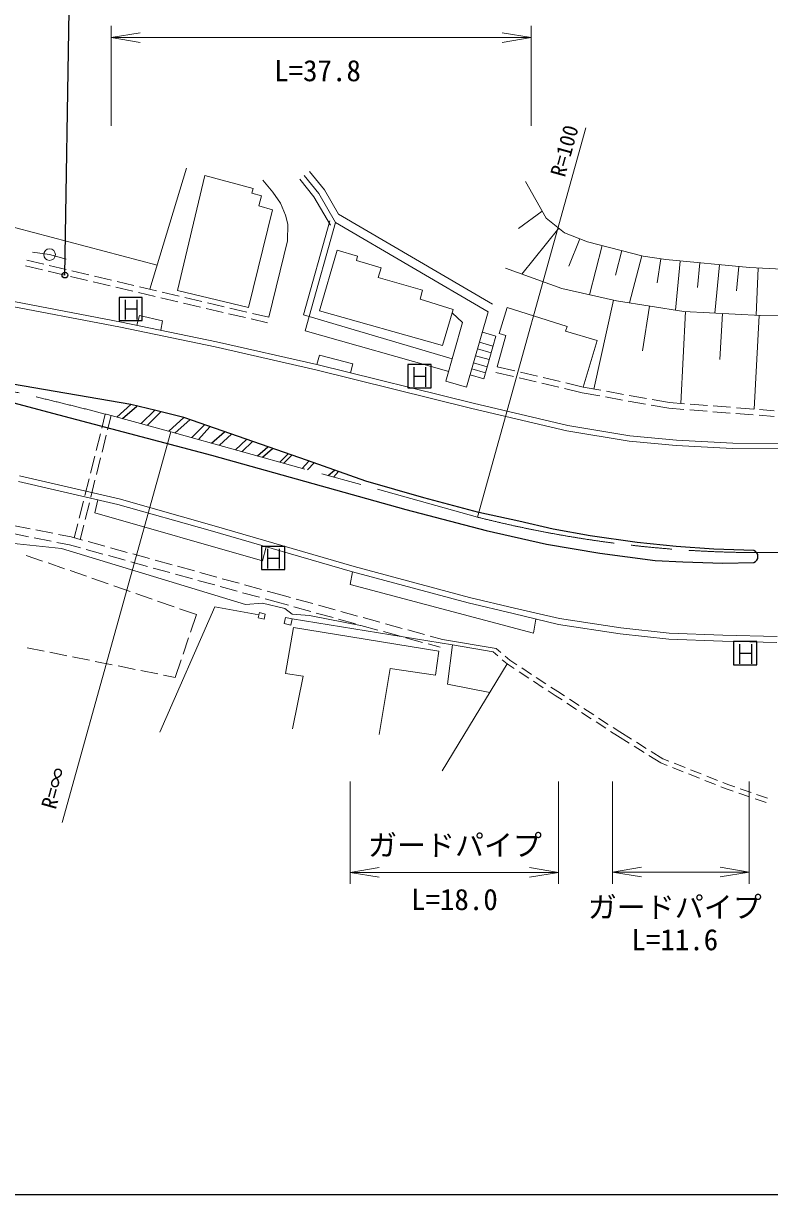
# Model space of a CAD drawing. Units: millimetres, scale not verified. Extents: x 40000 to 680000, y 20000 to 380000.
# Drawn here: x 177252 to 241597, y 205000 to 306019 of the extents above; entities that cross this region are included whole.
import ezdxf
from ezdxf.enums import TextEntityAlignment as Align

# ---------------------------------------------------------------- set-up
doc = ezdxf.new("R2010")
doc.units = ezdxf.units.MM
doc.header["$LTSCALE"] = 1000
doc.linetypes.add('CHAIN', pattern=[18.5, 12, -1.5, 3.5, -1.5])
for name, color, linetype, lineweight in [('M-BMK', 2, 'CHAIN', 13), ('M-STR-HTXT', 7, 'Continuous', 13), ('M-STR-STRC', 7, 'Continuous', 25), ('M-TTL-BAND', 7, 'Continuous', 25), ('M-WORK', 1, 'Continuous', 13)]:
    doc.layers.add(name, color=color, linetype=linetype, lineweight=lineweight)
doc.styles.add('ＭＳ ゴシック', font='')
doc.styles.get('ＭＳ ゴシック').set_extended_font_data('MS Gothic')

# ---------------------------------------------------------------- blocks, each defined once
blk = doc.blocks.new('open_arrow')
at = {"color": 0, "linetype": 'Continuous', "lineweight": -2}
blk.add_lwpolyline([(7.5, 1.25), (0, 0), (7.5, -1.25)], dxfattribs=at)

msp = doc.modelspace()

# ---------------------------------------------------------------- linework, layer by layer
at = {"layer": 'M-BMK'}
msp.add_line((189969, 270796), (216404, 263434), dxfattribs=at)
for centre, radius, start, end in [((108951, -18057), 300000, 74.33211, 79.65637), ((240967, 360371), 100000, 255.78099, 299.03646)]:
    msp.add_arc(centre, radius, start, end, dxfattribs=at)
at = {"layer": 'M-STR-HTXT'}
for p, q in [((184819, 297199), (184819, 305798)), ((221025, 297199), (221025, 305798)), ((184819, 304798), (221025, 304798)), ((216404, 263434), (225758, 297021)), ((189969, 270796), (180579, 237080)), ((205419, 240627), (205419, 231790)), ((223391, 240627), (223391, 231790)), ((228064, 240627), (228064, 231812)), ((239823, 240627), (239823, 231812)), ((205419, 232790), (223391, 232790)), ((228064, 232812), (239823, 232812))]:
    msp.add_line(p, q, dxfattribs=at)
at = {"layer": 'M-STR-STRC'}
for p, q in [((180830, 284311), (181202, 307146)), ((187501, 282391), (185501, 282391)), ((185501, 282391), (185501, 280391)), ((186042, 280476), (186042, 282176)), ((187033, 282187), (187033, 280482)), ((187501, 280391), (187501, 282391)), ((186042, 281391), (187033, 281391)), ((185501, 280391), (187501, 280391)), ((212404, 276587), (210404, 276587)), ((210404, 276587), (210404, 274587)), ((210944, 274671), (210944, 276371)), ((211936, 276382), (211936, 274677)), ((212404, 274587), (212404, 276587)), ((168283, 275459), (180309, 272265)), ((186513, 273144), (176298, 274891)), ((210944, 275587), (211936, 275587)), ((210404, 274587), (212404, 274587)), ((185312, 272062), (186513, 273144)), ((185796, 271934), (187034, 273019)), ((188670, 272628), (186513, 273144)), ((180309, 272265), (193479, 268782)), ((187399, 271505), (188570, 272652)), ((187960, 271352), (189113, 272516)), ((191086, 272018), (188670, 272628)), ((189788, 270847), (191086, 272018)), ((191616, 271834), (190336, 270694)), ((201746, 268312), (191086, 272018)), ((191780, 270292), (192868, 271399)), ((193338, 271235), (192340, 270136)), ((193485, 269817), (194590, 270800)), ((194163, 269628), (195210, 270585)), ((195531, 269247), (196493, 270139)), ((196109, 269086), (197004, 269961)), ((193479, 268782), (210225, 264102)), ((197429, 268719), (198339, 269497)), ((197881, 268593), (198734, 269360)), ((199368, 268179), (200073, 268894)), ((199717, 268081), (200400, 268780)), ((199358, 268181), (199368, 268179)), ((201304, 267640), (201874, 268267)), ((206789, 266530), (201746, 268312)), ((201762, 267512), (202318, 268111)), ((203545, 267015), (204086, 267485)), ((203995, 266890), (204413, 267370)), ((211785, 265099), (206789, 266530)), ((216515, 263833), (211785, 265099)), ((210225, 264102), (217156, 262273)), ((219978, 263098), (216515, 263833)), ((222933, 262394), (219978, 263098)), ((217156, 262273), (222363, 261112)), ((226123, 261831), (222933, 262394)), ((230188, 261237), (226123, 261831)), ((199782, 260905), (197782, 260905)), ((197782, 260905), (197782, 258905)), ((198323, 258990), (198323, 260689)), ((199314, 260700), (199314, 258995)), ((199782, 258905), (199782, 260905)), ((222363, 261112), (226971, 260338)), ((233535, 260893), (230188, 261237)), ((236787, 260659), (233535, 260893)), ((240243, 260565), (236787, 260659)), ((198323, 259905), (199314, 259905)), ((226971, 260338), (231721, 259705)), ((231721, 259705), (234129, 259564)), ((197782, 258905), (199782, 258905)), ((234129, 259564), (237569, 259455)), ((237569, 259455), (240243, 259517)), ((240493, 252694), (238493, 252694)), ((238493, 252694), (238493, 250694)), ((240493, 250694), (240493, 252694)), ((239034, 250779), (239034, 252478)), ((239034, 251694), (240025, 251694)), ((240025, 252489), (240025, 250784)), ((238493, 250694), (240493, 250694))]:
    msp.add_line(p, q, dxfattribs=at)
msp.add_circle((180830, 284311), 250, dxfattribs=at)
msp.add_arc((240032, 260041), 565, 291.9299, 68.0701, dxfattribs=at)
at = {"layer": 'M-TTL-BAND'}
msp.add_line((40000, 205000), (579000, 205000), dxfattribs=at)
at = {"layer": 'M-WORK'}
for p, q in [((188148, 283100), (191314, 293547)), ((203210, 291663), (201922, 293256)), ((192901, 292895), (190544, 282985)), ((197064, 291786), (192901, 292895)), ((198747, 291455), (197903, 292487)), ((201077, 292579), (202304, 291061)), ((202717, 291345), (201466, 292893)), ((220551, 292375), (222345, 289232)), ((164946, 291453), (188779, 285181)), ((196960, 291379), (197064, 291786)), ((197794, 291140), (196960, 291379)), ((197554, 290295), (197794, 291140)), ((199427, 290517), (198747, 291455)), ((202304, 291061), (203723, 288609)), ((204156, 288859), (202717, 291345)), ((204418, 289574), (203210, 291663)), ((196666, 281508), (198743, 289941)), ((198743, 289941), (197554, 290295)), ((199850, 289485), (199427, 290517)), ((200061, 288711), (199850, 289485)), ((203674, 288993), (201418, 280886)), ((217712, 281790), (204418, 289574)), ((222000, 289837), (219955, 288316)), ((222345, 289232), (223917, 287965)), ((200037, 287257), (200061, 288711)), ((204156, 288859), (201900, 280752)), ((217333, 281143), (204156, 288859)), ((223421, 288365), (220223, 284398)), ((223917, 287965), (225887, 287191)), ((198425, 280678), (200037, 287257)), ((225221, 287453), (224289, 285082)), ((225887, 287191), (230695, 285948)), ((179508, 286078), (178024, 286300)), ((179508, 286078), (180952, 285674)), ((202774, 281234), (204306, 286473)), ((204306, 286473), (206057, 285941)), ((206057, 285941), (205963, 285566)), ((227168, 286860), (226069, 282611)), ((228867, 286421), (228318, 284296)), ((230567, 285981), (229516, 281914)), ((230695, 285948), (232665, 285643)), ((161369, 284926), (185704, 280262)), ((177429, 285112), (178889, 284768)), ((177540, 285600), (179000, 285256)), ((179486, 285141), (180946, 284797)), ((205963, 285566), (208090, 284940)), ((208090, 284940), (207855, 284112)), ((218818, 284907), (223673, 283148)), ((232225, 285712), (231904, 283636)), ((232665, 285643), (239866, 284952)), ((233895, 285525), (233487, 281288)), ((235589, 285363), (235386, 283244)), ((237284, 285200), (236884, 281035)), ((238950, 285040), (238750, 282957)), ((239866, 284952), (246023, 284670)), ((240619, 284917), (240432, 280847)), ((161287, 284483), (185616, 279821)), ((179376, 284654), (180836, 284309)), ((181323, 284195), (182783, 283851)), ((181433, 284682), (182893, 284338)), ((183380, 284224), (184840, 283880)), ((207855, 284112), (211671, 283001)), ((183269, 283736), (184729, 283392)), ((185216, 283277), (186676, 282933)), ((185326, 283765), (186786, 283421)), ((187273, 283306), (188733, 282962)), ((190544, 282985), (196666, 281508)), ((211671, 283001), (211467, 282235)), ((223673, 283148), (228387, 282092)), ((187163, 282818), (188623, 282474)), ((189109, 282360), (190569, 282016)), ((189220, 282847), (190680, 282503)), ((191056, 281901), (192516, 281557)), ((191166, 282389), (192626, 282045)), ((193113, 281930), (194573, 281586)), ((211467, 282235), (214303, 281337)), ((228150, 282145), (226435, 274484)), ((228387, 282092), (234192, 281177)), ((187041, 279986), (187266, 280836)), ((187266, 280836), (189238, 280376)), ((193003, 281442), (194463, 281098)), ((194949, 280983), (196409, 280639)), ((195060, 281471), (196520, 281127)), ((197007, 281012), (198425, 280678)), ((201418, 280886), (201900, 280752)), ((213391, 278232), (202774, 281234)), ((214303, 281337), (213391, 278232)), ((214219, 281052), (215121, 280216)), ((215457, 274638), (217333, 281143)), ((218278, 279267), (218966, 281519)), ((218966, 281519), (224142, 279877)), ((231249, 281641), (230638, 277764)), ((234353, 281169), (233934, 273241)), ((234192, 281177), (240842, 280826)), ((237524, 281001), (237314, 277037)), ((240842, 280826), (249461, 280966)), ((185704, 280262), (193891, 278568)), ((189238, 280376), (189094, 279561)), ((196896, 280525), (198310, 280191)), ((201900, 280752), (201548, 279509)), ((201900, 280752), (214238, 277094)), ((215121, 280216), (213690, 275154)), ((224142, 279877), (224001, 279471)), ((240695, 280833), (240267, 272750)), ((185616, 279821), (193795, 278128)), ((201548, 279509), (213931, 276006)), ((217982, 279047), (216827, 279388)), ((216965, 275357), (217982, 279047)), ((218120, 276398), (218841, 279095)), ((218841, 279095), (218278, 279267)), ((224001, 279471), (226722, 278657)), ((193795, 278128), (202462, 276148)), ((193891, 278568), (202566, 276586)), ((217587, 277614), (216410, 277940)), ((217746, 278190), (216579, 278528)), ((226722, 278657), (225530, 274646)), ((202566, 276586), (202797, 277408)), ((202797, 277408), (205669, 276661)), ((217426, 277029), (216242, 277361)), ((202462, 276148), (215933, 272816)), ((202566, 276586), (216038, 273253)), ((205669, 276661), (205464, 275870)), ((217113, 275892), (215914, 276222)), ((217252, 276398), (216062, 276734)), ((218005, 275911), (219527, 275551)), ((218120, 276398), (219635, 276040)), ((220122, 275925), (221582, 275579)), ((213690, 275154), (215457, 274638)), ((215765, 275707), (216965, 275357)), ((220013, 275436), (221473, 275091)), ((221960, 274976), (223420, 274631)), ((222068, 275464), (223528, 275119)), ((224014, 275004), (225530, 274646)), ((223906, 274516), (225428, 274156)), ((225428, 274156), (226954, 273883)), ((225530, 274646), (227037, 274377)), ((227446, 273796), (228923, 273532)), ((227529, 274289), (229006, 274025)), ((229498, 273937), (230974, 273673)), ((215933, 272816), (224108, 270887)), ((216038, 273253), (224196, 271329)), ((229415, 273444), (230892, 273180)), ((231384, 273092), (232910, 272819)), ((231467, 273585), (232974, 273316)), ((232910, 272819), (234208, 272719)), ((232974, 273316), (234248, 273217)), ((234747, 273178), (236242, 273062)), ((236741, 273024), (238237, 272908)), ((238735, 272869), (240231, 272753)), ((184011, 271109), (184315, 272323)), ((184515, 270978), (184819, 272191)), ((234707, 272680), (236202, 272564)), ((236701, 272525), (238196, 272409)), ((238695, 272371), (240190, 272255)), ((240689, 272216), (241987, 272116)), ((240729, 272715), (242004, 272616)), ((224108, 270887), (229481, 269992)), ((224196, 271329), (229539, 270438)), ((183525, 269169), (183889, 270624)), ((184029, 269037), (184394, 270493)), ((229481, 269992), (233528, 269616)), ((229539, 270438), (233561, 270065)), ((233561, 270065), (238416, 269806)), ((238416, 269806), (253324, 269691)), ((233528, 269616), (238402, 269356)), ((238402, 269356), (253338, 269241)), ((183039, 267229), (183403, 268684)), ((183544, 267097), (183908, 268552)), ((176922, 267000), (185511, 265017)), ((182553, 265289), (182918, 266744)), ((176819, 266510), (185386, 264533)), ((183058, 265157), (183422, 266612)), ((182068, 263348), (182432, 264804)), ((182572, 263217), (182936, 264672)), ((183665, 264930), (183416, 263809)), ((185511, 265017), (193497, 262748)), ((183416, 263809), (197865, 259673)), ((185386, 264533), (193359, 262268)), ((176363, 262724), (177834, 262430)), ((181642, 261650), (181946, 262863)), ((182147, 261518), (182451, 262732)), ((193497, 262748), (205762, 259186)), ((176217, 262039), (177688, 261746)), ((178178, 261648), (179649, 261354)), ((178325, 262332), (179795, 262039)), ((180286, 261941), (181376, 261723)), ((181376, 261723), (182354, 261453)), ((193359, 262268), (205628, 258705)), ((173672, 261468), (180537, 260721)), ((180139, 261256), (181214, 261042)), ((180537, 260721), (196394, 255895)), ((181214, 261042), (182180, 260775)), ((182662, 260642), (184108, 260243)), ((182836, 261320), (184282, 260921)), ((184764, 260788), (186210, 260388)), ((197865, 259673), (198189, 260865)), ((178908, 259644), (177492, 260137)), ((184590, 260110), (186036, 259710)), ((186692, 260255), (188138, 259856)), ((188620, 259723), (190066, 259324)), ((180797, 258986), (179381, 259479)), ((182686, 258328), (181269, 258821)), ((186518, 259577), (187964, 259178)), ((188446, 259045), (189891, 258646)), ((190547, 259191), (191993, 258791)), ((192475, 258658), (193921, 258259)), ((205628, 258705), (205419, 257633)), ((205628, 258705), (215608, 256030)), ((205762, 259186), (215730, 256515)), ((184574, 257670), (183158, 258163)), ((190373, 258512), (191819, 258113)), ((192301, 257980), (193747, 257581)), ((194403, 258126), (195849, 257727)), ((205419, 257633), (221247, 253411)), ((186463, 257012), (185047, 257505)), ((188352, 256354), (186935, 256847)), ((194229, 257448), (195675, 257049)), ((196157, 256915), (197603, 256516)), ((196331, 257594), (197777, 257194)), ((198259, 257061), (199237, 256791)), ((199237, 256791), (200284, 256502)), ((190240, 255696), (188824, 256189)), ((193758, 255701), (189025, 244891)), ((197559, 255006), (193758, 255701)), ((196394, 255895), (197856, 256001)), ((197856, 256001), (199784, 255567)), ((198085, 256383), (199051, 256116)), ((199051, 256116), (200098, 255827)), ((200580, 255694), (202026, 255295)), ((200766, 256369), (202212, 255970)), ((202694, 255837), (204140, 255437)), ((215608, 256030), (219493, 255109)), ((215730, 256515), (219608, 255595)), ((219608, 255595), (223486, 254676)), ((192172, 255023), (190713, 255531)), ((191660, 253498), (192172, 255023)), ((197501, 254757), (197603, 255196)), ((198008, 254639), (197501, 254757)), ((197603, 255196), (198110, 255078)), ((198110, 255078), (198008, 254639)), ((199854, 254772), (199746, 254245)), ((199784, 255567), (200422, 255056)), ((200431, 254654), (199854, 254772)), ((200323, 254127), (200431, 254654)), ((200422, 255056), (201928, 254941)), ((200431, 254654), (214267, 252425)), ((201928, 254941), (206472, 254067)), ((202508, 255162), (203954, 254763)), ((204436, 254630), (205881, 254230)), ((204622, 255304), (206068, 254905)), ((206550, 254772), (207996, 254373)), ((219493, 255109), (223391, 254185)), ((221247, 253411), (221447, 254646)), ((223486, 254676), (228772, 253872)), ((199746, 254245), (200323, 254127)), ((200548, 253916), (199864, 249947)), ((200548, 253916), (213088, 251883)), ((206363, 254097), (207809, 253698)), ((208291, 253565), (209737, 253166)), ((208478, 254240), (209923, 253840)), ((210405, 253707), (211851, 253308)), ((223391, 254185), (228707, 253376)), ((228772, 253872), (232937, 253412)), ((191023, 251602), (191501, 253024)), ((210219, 253033), (211665, 252633)), ((212333, 253175), (213380, 252886)), ((213380, 252886), (218030, 252113)), ((228707, 253376), (232900, 252913)), ((232900, 252913), (237546, 252740)), ((232937, 253412), (237562, 253240)), ((237546, 252740), (242235, 252625)), ((237562, 253240), (242244, 253125)), ((177566, 252170), (179037, 251875)), ((179527, 251777), (180998, 251481)), ((212147, 252500), (213194, 252211)), ((213088, 251883), (212776, 249788)), ((213822, 249024), (214267, 252425)), ((217767, 251812), (214267, 252425)), ((217767, 251812), (218174, 251456)), ((218030, 252113), (218427, 251767)), ((181488, 251383), (182959, 251088)), ((183449, 250989), (184919, 250694)), ((185410, 250596), (186880, 250301)), ((190352, 249604), (190864, 251128)), ((218958, 250772), (213376, 241542)), ((218551, 251127), (218958, 250772)), ((218804, 251438), (219201, 251091)), ((218958, 250772), (219576, 250367)), ((219201, 251091), (219806, 250695)), ((187371, 250202), (188841, 249907)), ((189331, 249808), (190352, 249604)), ((199864, 249947), (201376, 249717)), ((201376, 249717), (200448, 245180)), ((208867, 250382), (207921, 244690)), ((212776, 249788), (208867, 250382)), ((219994, 250093), (220831, 249545)), ((220224, 250421), (221061, 249873)), ((221479, 249599), (222316, 249051)), ((217470, 248311), (213822, 249024)), ((221249, 249271), (222086, 248724)), ((222734, 248777), (223340, 248380)), ((222504, 248450), (223121, 248045)), ((223121, 248045), (223698, 247671)), ((223340, 248380), (223915, 248007)), ((224334, 247735), (225173, 247190)), ((224118, 247399), (224956, 246854)), ((225376, 246582), (226215, 246037)), ((225592, 246918), (226431, 246374)), ((226634, 245765), (227473, 245221)), ((226851, 246101), (227689, 245557)), ((227892, 244948), (228469, 244574)), ((228109, 245285), (228684, 244911)), ((228469, 244574), (229497, 243931)), ((228684, 244911), (229695, 244279)), ((229921, 243666), (230769, 243136)), ((230119, 244014), (230967, 243484)), ((231193, 242871), (232222, 242229)), ((231391, 243219), (232403, 242587)), ((232403, 242587), (232919, 242383)), ((232222, 242229), (232759, 242016)), ((233224, 241832), (234153, 241463)), ((233384, 242198), (234313, 241830)), ((234778, 241646), (235708, 241278)), ((234618, 241279), (235548, 240911)), ((236013, 240727), (236943, 240358)), ((236173, 241093), (237103, 240725)), ((237567, 240541), (238083, 240336)), ((237407, 240174), (237945, 239961)), ((237945, 239961), (238459, 239784)), ((238083, 240336), (238589, 240163)), ((238932, 239621), (239878, 239296)), ((239062, 240000), (240007, 239674)), ((240480, 239512), (241425, 239186)), ((240350, 239133), (241296, 238808))]:
    msp.add_line(p, q, dxfattribs=at)
msp.add_circle((179508, 286078), 500, dxfattribs=at)

# ---------------------------------------------------------------- block references
at = {"layer": 'M-STR-HTXT', "xscale": 333, "yscale": 333}
for p in [(184819, 304798), (205419, 232790), (228064, 232812)]:
    msp.add_blockref('open_arrow', p, dxfattribs=at)
at = {"layer": 'M-STR-HTXT', "xscale": 333, "yscale": 333, "rotation": 180}
for p in [(221025, 304798), (223391, 232790), (239823, 232812)]:
    msp.add_blockref('open_arrow', p, dxfattribs=at)

# ---------------------------------------------------------------- texts
at = {"layer": 'M-STR-HTXT', "style": 'ＭＳ ゴシック'}
for s, p in [('L=37.8', (202614, 301948)), ('ガードパイプ', (214470, 235138)), ('ガードパイプ', (233422, 229797))]:
    msp.add_text(s, height=1833, dxfattribs=at).set_placement(p, align=Align.MIDDLE_CENTER)
for s, p in [('R=100', (223904, 295032)), ('R=∞', (179880, 240067))]:
    msp.add_text(s, height=1320, rotation=74.438, dxfattribs=at).set_placement(p, align=Align.MIDDLE_CENTER)
for s, p in [('L=18.0', (214417, 228990)), ('L=11.6', (233422, 225523))]:
    msp.add_text(s, height=1833, dxfattribs=at).set_placement(p, align=Align.BOTTOM_CENTER)

doc.saveas('drawing.dxf')
